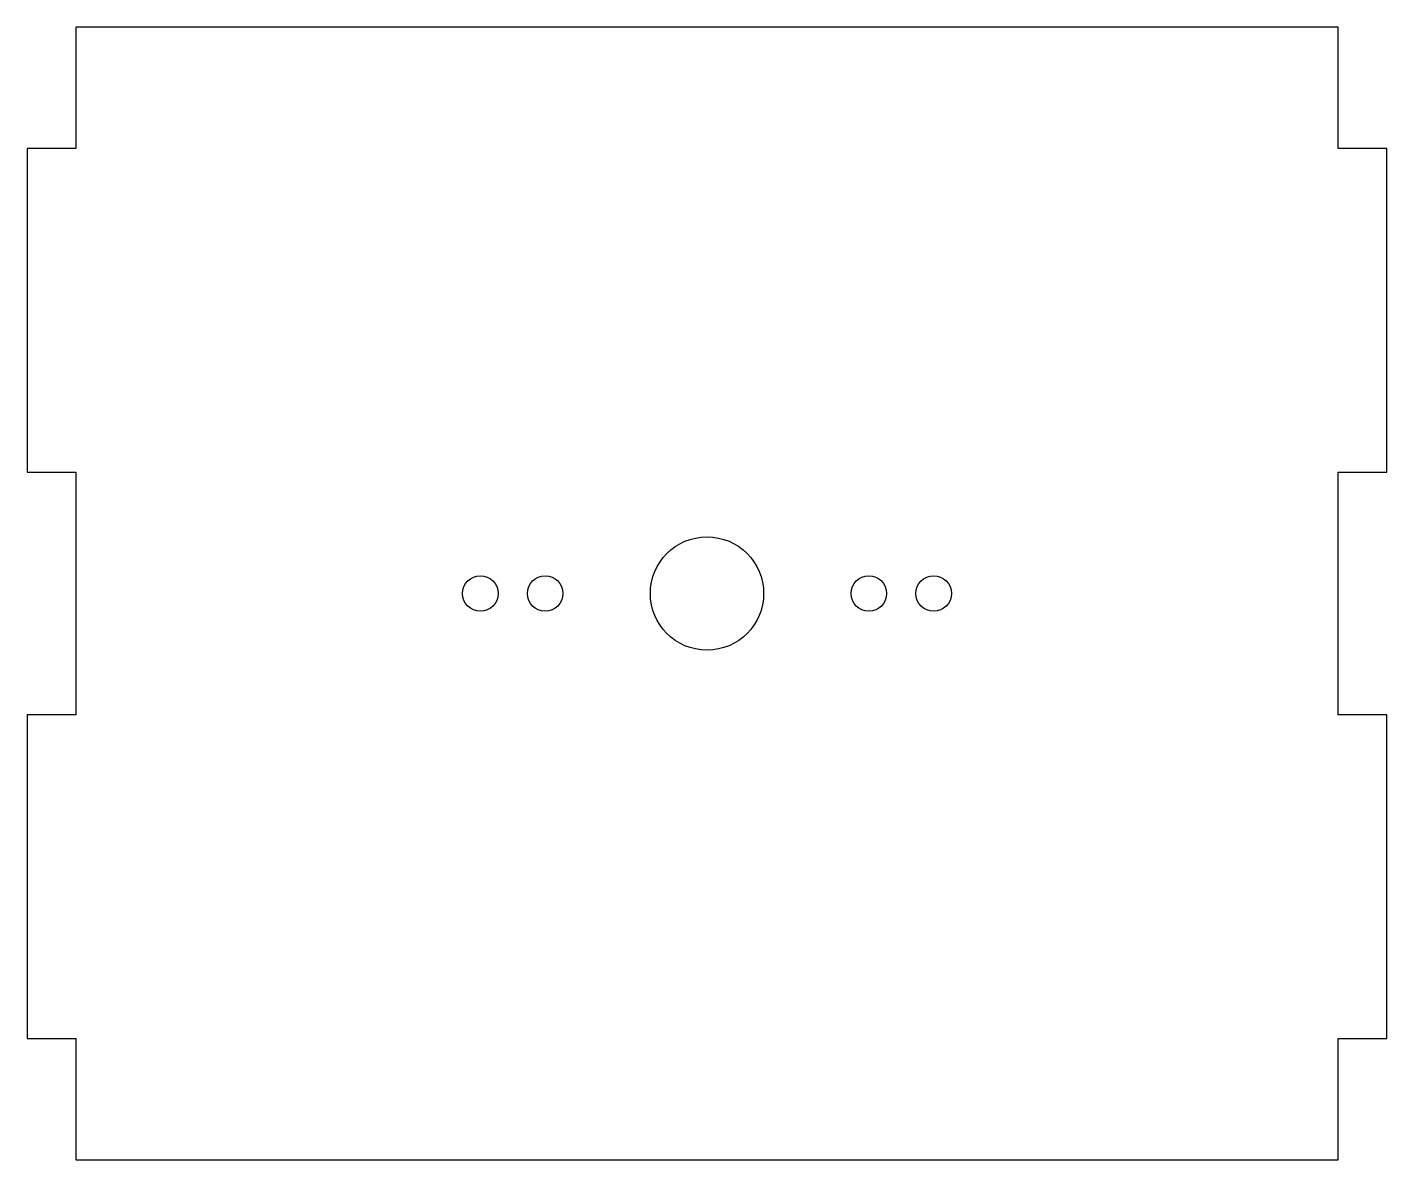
# Model space of a CAD drawing. Header units: millimetres. Extents: x -42 to 42, y -35 to 35.
import ezdxf

# ---------------------------------------------------------------- set-up
doc = ezdxf.new("R2010")
doc.units = ezdxf.units.MM
doc.layers.add('CORTE', color=1, linetype='CONTINUOUS')

msp = doc.modelspace()

# ---------------------------------------------------------------- linework, layer by layer
at = {"layer": 'CORTE', "color": 1}
msp.add_lwpolyline([(-39, -35), (39, -35), (39, -27.5), (42, -27.5), (42, -7.5), (39, -7.5), (39, 7.5), (42, 7.5), (42, 27.5), (39, 27.5), (39, 35), (-39, 35), (-39, 27.5), (-42, 27.5), (-42, 7.5), (-39, 7.5), (-39, -7.5), (-42, -7.5), (-42, -27.5), (-39, -27.5)], close=True, dxfattribs=at)
for centre, radius in [((0, 0), 3.5), ((-14, 0), 1.1), ((-10, 0), 1.1), ((10, 0), 1.1), ((14, 0), 1.1)]:
    msp.add_circle(centre, radius, dxfattribs=at)

doc.saveas('drawing.dxf')
